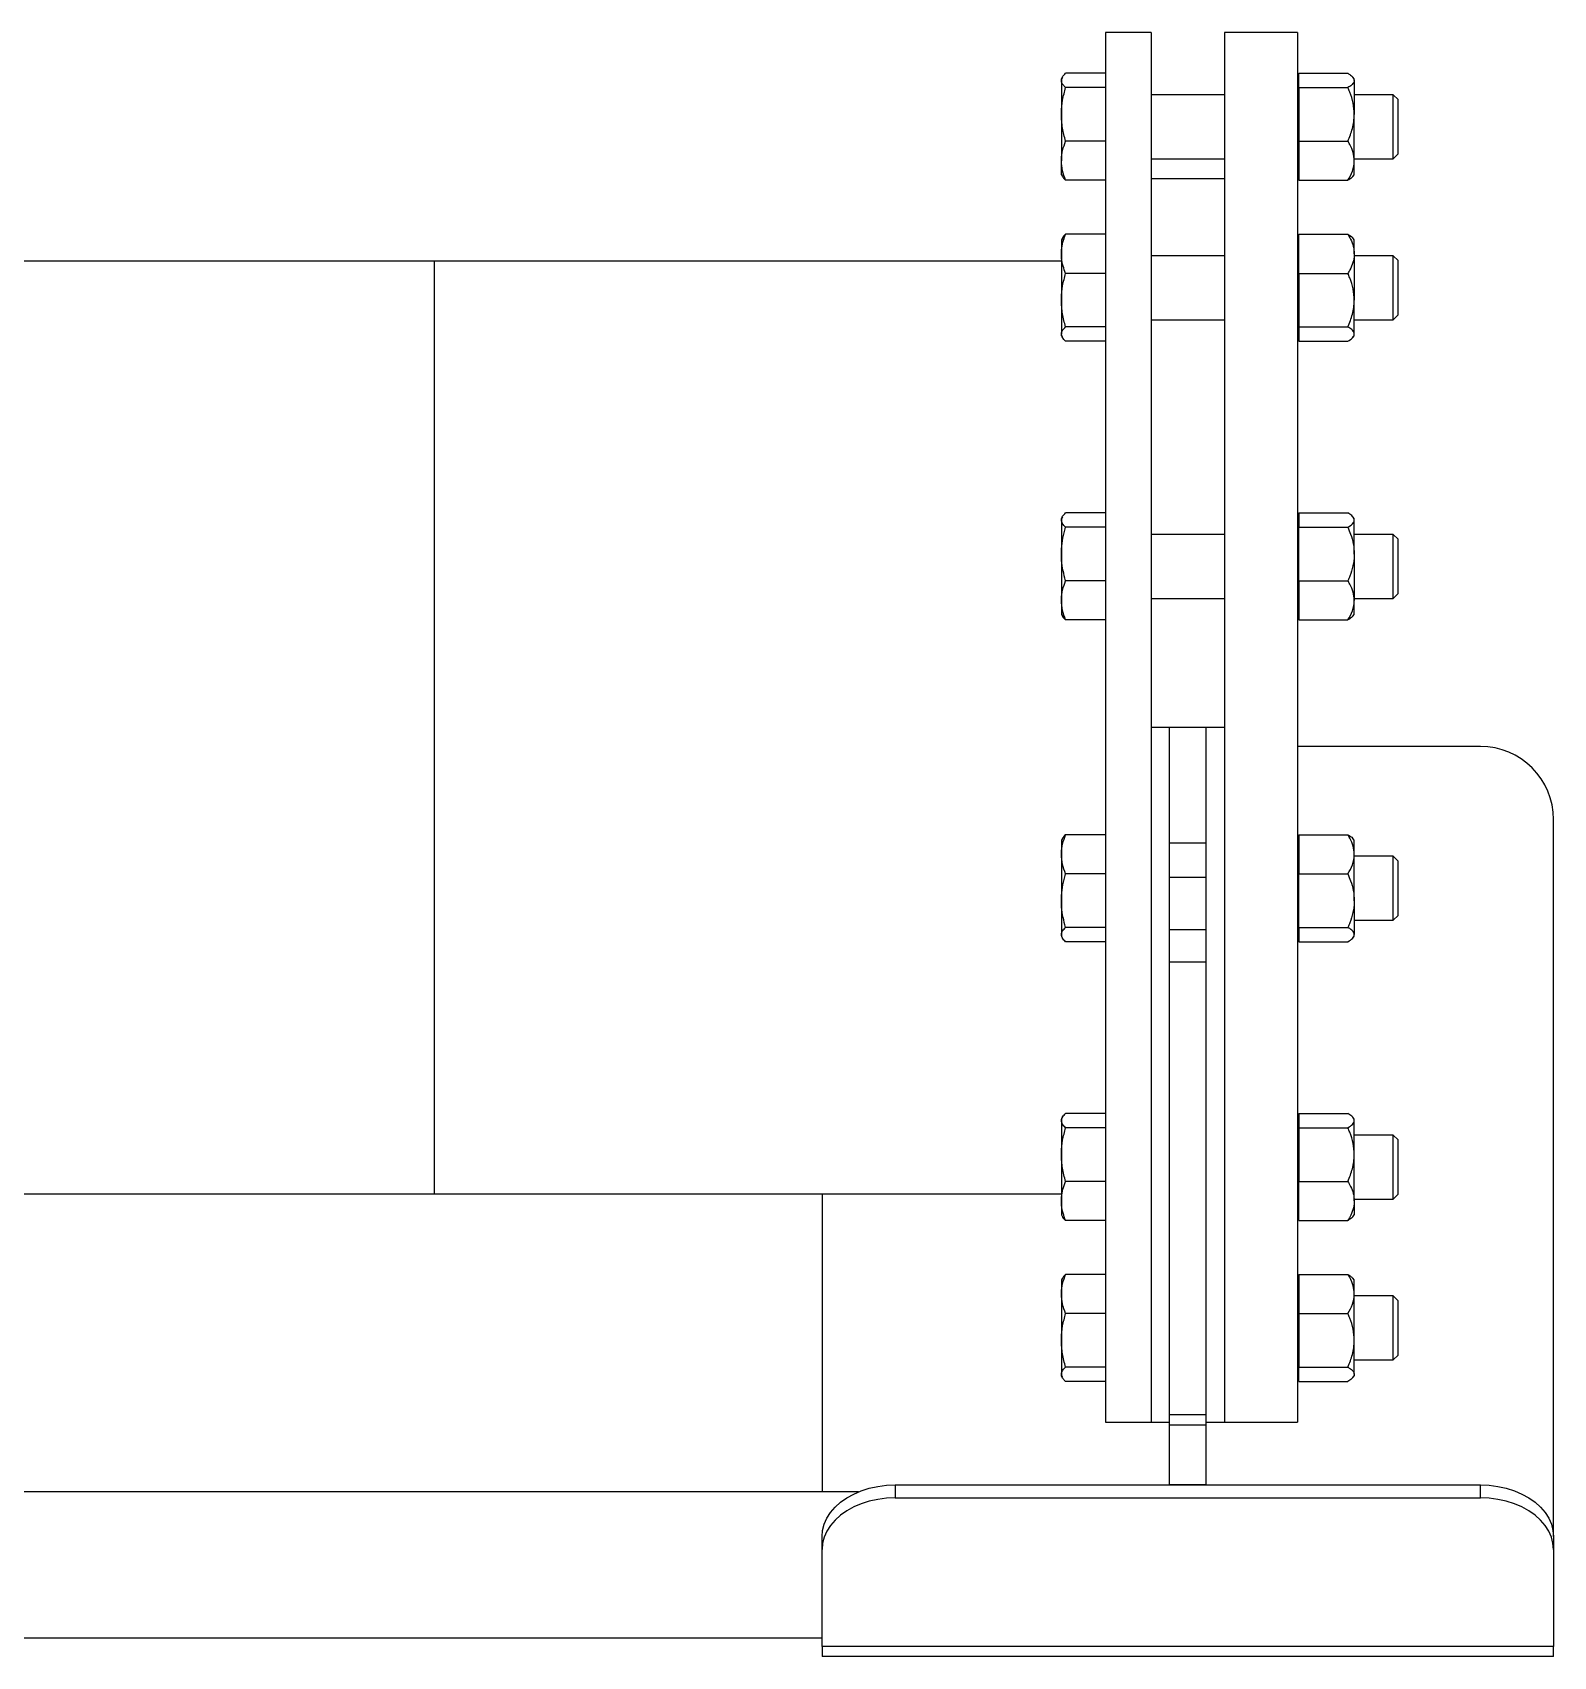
# Model space of a CAD drawing. Header units: inches. Extents: x 0.9 to 37.1, y -8.4 to 11.7.
# Drawn here: x 12.4383 to 12.655, y 7.2933 to 7.5246 of the extents above; entities that cross this region are included whole.
import ezdxf

# ---------------------------------------------------------------- set-up
doc = ezdxf.new("R2010")
doc.units = ezdxf.units.IN
doc.header["$MEASUREMENT"] = 0

msp = doc.modelspace()

# ---------------------------------------------------------------- linework, layer by layer
at = {"color": 7, "linetype": 'Continuous', "lineweight": 25}
for p, q in [((12.59767885648687, 7.524617104737765), (12.59116843982021, 7.524617104737765)), ((12.59116843982021, 7.524617104737765), (12.59116843982021, 7.326700438071098)), ((12.59767885648687, 7.524617104737765), (12.59767885648687, 7.326700438071098)), ((12.61851218982021, 7.524617104737765), (12.60809552315354, 7.524617104737765)), ((12.60809552315354, 7.524617104737765), (12.60809552315354, 7.326700438071098)), ((12.61851218982021, 7.524617104737765), (12.61851218982021, 7.326700438071098)), ((12.58501594568729, 7.518257841173245), (12.58487677315354, 7.518016787273776)), ((12.58487677315354, 7.518016787273776), (12.58487677315354, 7.517783947086751)), ((12.58487677315354, 7.517783947086751), (12.58487677315354, 7.512952050748644)), ((12.59116843982021, 7.518805046930054), (12.58548710186963, 7.518805046930054)), ((12.59116843982021, 7.516762847243449), (12.58548710186963, 7.516762847243449)), ((12.61867885648687, 7.518016787273776), (12.61851218982021, 7.518016787273776)), ((12.61867885648687, 7.517783947086751), (12.61867885648687, 7.518805046930054)), ((12.61867885648687, 7.518805046930054), (12.62568406482021, 7.518805046930054)), ((12.61867885648687, 7.516762847243449), (12.61867885648687, 7.517783947086751)), ((12.61867885648687, 7.516762847243449), (12.61867885648687, 7.512952050748644)), ((12.61867885648687, 7.516762847243449), (12.62568406482021, 7.516762847243449)), ((12.62659552315354, 7.518016787273776), (12.62638768439009, 7.518257841173245)), ((12.62659552315354, 7.517783947086751), (12.62659552315354, 7.518016787273776)), ((12.62659552315354, 7.517783947086751), (12.62659552315354, 7.512952050748644)), ((12.60809552315354, 7.515740745607109), (12.59767885648687, 7.515740745607109)), ((12.63214604398688, 7.515740745607109), (12.62659552315354, 7.515740745607109)), ((12.63283510648687, 7.515051683107109), (12.63214604398688, 7.515740745607109)), ((12.63214604398688, 7.506626162273776), (12.63214604398688, 7.515740745607109)), ((12.63283510648687, 7.507315224773776), (12.63283510648687, 7.515051683107109)), ((12.58487677315354, 7.512952050748644), (12.58487677315354, 7.506351557602335)), ((12.61867885648687, 7.512952050748644), (12.61867885648687, 7.509141254253838)), ((12.62659552315354, 7.506351557602335), (12.62659552315354, 7.512952050748644)), ((12.59116843982021, 7.509141254253838), (12.58548710186963, 7.509141254253838)), ((12.61867885648687, 7.509141254253838), (12.62568406482021, 7.509141254253838)), ((12.61867885648687, 7.509141254253838), (12.61867885648687, 7.506351557602335)), ((12.63214604398688, 7.506626162273776), (12.63283510648687, 7.507315224773776)), ((12.58487677315354, 7.50435012060711), (12.58487677315354, 7.506351557602335)), ((12.59767885648687, 7.506626162273776), (12.60809552315354, 7.506626162273776)), ((12.61867885648687, 7.506351557602335), (12.61867885648687, 7.503561860950832)), ((12.62659552315354, 7.506626162273776), (12.63214604398688, 7.506626162273776)), ((12.62659552315354, 7.50435012060711), (12.62659552315354, 7.506351557602335)), ((12.58487677315354, 7.50435012060711), (12.58501594568729, 7.50410906670764)), ((12.59116843982021, 7.503561860950832), (12.58548710186963, 7.503561860950832)), ((12.60809552315354, 7.503783771404431), (12.59767885648687, 7.503783771404431)), ((12.61851218982021, 7.50435012060711), (12.61867885648687, 7.50435012060711)), ((12.61867885648687, 7.503561860950832), (12.62568406482021, 7.503561860950832)), ((12.62638768439009, 7.50410906670764), (12.62659552315354, 7.50435012060711)), ((12.59116843982021, 7.495888777311602), (12.58548710186963, 7.495888777311602)), ((12.61867885648687, 7.493099080660099), (12.61867885648687, 7.495888777311602)), ((12.61867885648687, 7.495888777311602), (12.62568406482021, 7.495888777311602)), ((12.58501935082586, 7.495347469427809), (12.58487677315354, 7.495100517655324)), ((12.58487677315354, 7.495100517655324), (12.58487677315354, 7.493099080660099)), ((12.58502040584936, 7.49534929678211), (12.58501935082586, 7.495347469427809)), ((12.61867885648687, 7.495100517655324), (12.61851218982021, 7.495100517655324)), ((12.62659552315354, 7.495100517655324), (12.62637612449437, 7.495354978860979)), ((12.62659552315354, 7.493099080660099), (12.62659552315354, 7.495100517655324)), ((12.49559552315355, 7.492065021404431), (12.25601218982021, 7.492065021404431)), ((12.58487677315354, 7.492065021404431), (12.49559552315354, 7.492065021404431)), ((12.49559552315355, 7.359252521404431), (12.49559552315355, 7.492065021404431)), ((12.58487677315354, 7.493099080660099), (12.58487677315354, 7.486498587513791)), ((12.60809552315354, 7.492824475988658), (12.59767885648687, 7.492824475988658)), ((12.61867885648687, 7.490309384008596), (12.61867885648687, 7.493099080660099)), ((12.62659552315354, 7.493099080660099), (12.62659552315354, 7.486498587513791)), ((12.63214604398688, 7.492824475988658), (12.62659552315354, 7.492824475988658)), ((12.63283510648687, 7.492135413488658), (12.63214604398688, 7.492824475988658)), ((12.63214604398688, 7.483709892655325), (12.63214604398688, 7.492824475988658)), ((12.63283510648687, 7.484398955155324), (12.63283510648687, 7.492135413488658)), ((12.59116843982021, 7.490309384008596), (12.58548710186963, 7.490309384008596)), ((12.61867885648687, 7.490309384008596), (12.61867885648687, 7.486498587513791)), ((12.61867885648687, 7.490309384008596), (12.62568406482021, 7.490309384008596)), ((12.58487677315354, 7.486498587513791), (12.58487677315354, 7.481666691175683)), ((12.61867885648687, 7.486498587513791), (12.61867885648687, 7.482687791018985)), ((12.62659552315354, 7.481666691175683), (12.62659552315354, 7.486498587513791)), ((12.63214604398688, 7.483709892655325), (12.63283510648687, 7.484398955155324)), ((12.59116843982021, 7.482687791018985), (12.58548710186963, 7.482687791018985)), ((12.59767885648687, 7.483709892655325), (12.60809552315354, 7.483709892655325)), ((12.61867885648687, 7.482687791018985), (12.62568406482021, 7.482687791018985)), ((12.61867885648687, 7.482687791018985), (12.61867885648687, 7.481666691175683)), ((12.62659552315354, 7.483709892655325), (12.63214604398688, 7.483709892655325)), ((12.58487677315354, 7.481433850988658), (12.58487677315354, 7.481666691175683)), ((12.58487677315354, 7.481433850988658), (12.58501935082586, 7.481186899216172)), ((12.59116843982021, 7.480645591332379), (12.58548710186963, 7.480645591332379)), ((12.61851218982021, 7.481433850988658), (12.61867885648687, 7.481433850988658)), ((12.61867885648687, 7.481666691175683), (12.61867885648687, 7.480645591332379)), ((12.61867885648687, 7.480645591332379), (12.62568406482021, 7.480645591332379)), ((12.62637612449437, 7.481179389783003), (12.62659552315354, 7.481433850988658)), ((12.62659552315354, 7.481433850988658), (12.62659552315354, 7.481666691175683)), ((12.58502040584936, 7.455657153483005), (12.58487677315354, 7.455408374356217)), ((12.58487677315354, 7.455408374356217), (12.58487677315354, 7.455175534169193)), ((12.58487677315354, 7.455175534169193), (12.58487677315354, 7.450343637831085)), ((12.59116843982021, 7.456196634012496), (12.58548710186963, 7.456196634012496)), ((12.59116843982021, 7.45415443432589), (12.58548710186963, 7.45415443432589)), ((12.61867885648687, 7.455408374356217), (12.61851218982021, 7.455408374356217)), ((12.61867885648687, 7.456196634012496), (12.61867885648687, 7.455175534169193)), ((12.61867885648687, 7.456196634012496), (12.62568406482021, 7.456196634012496)), ((12.61867885648687, 7.455175534169193), (12.61867885648687, 7.45415443432589)), ((12.61867885648687, 7.450343637831085), (12.61867885648687, 7.45415443432589)), ((12.61867885648687, 7.45415443432589), (12.62568406482021, 7.45415443432589)), ((12.62659552315354, 7.455408374356217), (12.62638160846245, 7.45565647518969)), ((12.62659552315354, 7.455175534169193), (12.62659552315354, 7.455408374356217)), ((12.62659552315354, 7.450343637831085), (12.62659552315354, 7.455175534169193)), ((12.60809552315354, 7.453132332689551), (12.59767885648687, 7.453132332689551)), ((12.63214604398688, 7.453132332689551), (12.62659552315354, 7.453132332689551)), ((12.63283510648687, 7.452443270189551), (12.63214604398688, 7.453132332689551)), ((12.63214604398688, 7.444017749356218), (12.63214604398688, 7.453132332689551)), ((12.63283510648687, 7.444706811856218), (12.63283510648687, 7.452443270189551)), ((12.58487677315354, 7.450343637831085), (12.58487677315354, 7.443743144684776)), ((12.61867885648687, 7.446532841336279), (12.61867885648687, 7.450343637831085)), ((12.62659552315354, 7.450343637831085), (12.62659552315354, 7.443743144684776)), ((12.59116843982021, 7.446532841336279), (12.58548710186963, 7.446532841336279)), ((12.61867885648687, 7.446532841336279), (12.61867885648687, 7.443743144684776)), ((12.61867885648687, 7.446532841336279), (12.62568406482021, 7.446532841336279)), ((12.58487677315354, 7.443743144684776), (12.58487677315354, 7.441741707689551)), ((12.59767885648687, 7.444017749356218), (12.60809552315354, 7.444017749356218)), ((12.61867885648687, 7.443743144684776), (12.61867885648687, 7.440953448033273)), ((12.62659552315354, 7.444017749356218), (12.63214604398688, 7.444017749356218)), ((12.62659552315354, 7.441741707689551), (12.62659552315354, 7.443743144684776)), ((12.63214604398688, 7.444017749356218), (12.63283510648687, 7.444706811856218)), ((12.58487677315354, 7.441741707689551), (12.58502040584936, 7.441492928562763)), ((12.59116843982021, 7.440953448033273), (12.58548710186963, 7.440953448033273)), ((12.61851218982021, 7.441741707689551), (12.61867885648687, 7.441741707689551)), ((12.61867885648687, 7.440953448033273), (12.62568406482021, 7.440953448033273)), ((12.62637612449437, 7.441487246483895), (12.62638160846245, 7.441493606856078)), ((12.62638160846245, 7.441493606856079), (12.62659552315354, 7.441741707689551)), ((12.59767885648687, 7.425658771404431), (12.59767885648687, 7.326700438071098)), ((12.60809552315354, 7.425658771404431), (12.59767885648687, 7.425658771404431)), ((12.60549135648687, 7.425658771404431), (12.60028302315354, 7.425658771404431)), ((12.60028302315354, 7.409145052064494), (12.60028302315354, 7.425658771404431)), ((12.60549135648687, 7.409145052064494), (12.60549135648687, 7.425658771404431)), ((12.60809552315354, 7.425658771404431), (12.60809552315354, 7.326700438071098)), ((12.64455385648687, 7.422937532883197), (12.61851218982021, 7.422937532883197)), ((12.65497052315354, 7.31041287364801), (12.65497052315354, 7.412520866216531)), ((12.59116843982021, 7.410364094775591), (12.58548710186963, 7.410364094775591)), ((12.61867885648687, 7.410364094775591), (12.61867885648687, 7.407574398124087)), ((12.61867885648687, 7.410364094775591), (12.62568406482021, 7.410364094775591)), ((12.58501935082586, 7.409822786891798), (12.58487677315354, 7.409575835119313)), ((12.58487677315354, 7.409575835119313), (12.58487677315354, 7.407574398124087)), ((12.60549135648687, 7.409145052064494), (12.60028302315354, 7.409145052064494)), ((12.60028302315354, 7.404290284655973), (12.60028302315354, 7.409145052064494)), ((12.60549135648687, 7.404290284655973), (12.60549135648687, 7.409145052064494)), ((12.61867885648687, 7.409575835119313), (12.61851218982021, 7.409575835119313)), ((12.62659552315354, 7.409575835119313), (12.62637612449437, 7.409830296324968)), ((12.62659552315354, 7.407574398124087), (12.62659552315354, 7.409575835119313)), ((12.58487677315354, 7.407574398124087), (12.58487677315354, 7.400973904977779)), ((12.61867885648687, 7.407574398124087), (12.61867885648687, 7.404784701472584)), ((12.62659552315354, 7.400973904977779), (12.62659552315354, 7.407574398124087)), ((12.63214604398688, 7.407299793452646), (12.62659552315354, 7.407299793452646)), ((12.63283510648687, 7.406610730952647), (12.63214604398688, 7.407299793452646)), ((12.63214604398688, 7.398185210119312), (12.63214604398688, 7.407299793452646)), ((12.63283510648687, 7.398874272619313), (12.63283510648687, 7.406610730952647)), ((12.59116843982021, 7.404784701472584), (12.58548710186963, 7.404784701472584)), ((12.60549135648687, 7.404290284655973), (12.60028302315354, 7.404290284655973)), ((12.60028302315354, 7.396809112754942), (12.60028302315354, 7.404290284655973)), ((12.60549135648687, 7.396809112754942), (12.60549135648687, 7.404290284655973)), ((12.61867885648687, 7.404784701472584), (12.62568406482021, 7.404784701472584)), ((12.61867885648687, 7.400973904977779), (12.61867885648687, 7.404784701472584)), ((12.58487677315354, 7.400973904977779), (12.58487677315354, 7.396142008639671)), ((12.61867885648687, 7.397163108482973), (12.61867885648687, 7.400973904977779)), ((12.62659552315354, 7.400973904977779), (12.62659552315354, 7.396142008639671)), ((12.63214604398688, 7.398185210119312), (12.63283510648687, 7.398874272619313)), ((12.59116843982021, 7.397163108482973), (12.58548710186963, 7.397163108482973)), ((12.60549135648687, 7.396809112754942), (12.60028302315354, 7.396809112754942)), ((12.60028302315354, 7.392209411314564), (12.60028302315354, 7.396809112754942)), ((12.60549135648687, 7.392209411314564), (12.60549135648687, 7.396809112754942)), ((12.61867885648687, 7.397163108482973), (12.62568406482021, 7.397163108482973)), ((12.61867885648687, 7.397163108482973), (12.61867885648687, 7.396142008639671)), ((12.62659552315354, 7.398185210119312), (12.63214604398688, 7.398185210119312)), ((12.58487677315354, 7.396142008639671), (12.58487677315354, 7.395909168452645)), ((12.58487677315354, 7.395909168452645), (12.58501935082586, 7.395662216680161)), ((12.59116843982021, 7.395120908796368), (12.58548710186963, 7.395120908796368)), ((12.61851218982021, 7.395909168452645), (12.61867885648687, 7.395909168452645)), ((12.61867885648687, 7.396142008639671), (12.61867885648687, 7.395120908796368)), ((12.61867885648687, 7.395120908796368), (12.62568406482021, 7.395120908796368)), ((12.62637612449437, 7.395654707246992), (12.62659552315354, 7.395909168452645)), ((12.62659552315354, 7.395909168452645), (12.62659552315354, 7.396142008639671)), ((12.60549135648687, 7.392209411314564), (12.60028302315354, 7.392209411314564)), ((12.60028302315354, 7.327749621752135), (12.60028302315354, 7.392209411314564)), ((12.60549135648687, 7.327749621752135), (12.60549135648687, 7.392209411314564)), ((12.58502040584936, 7.370132470946994), (12.58487677315354, 7.369883691820206)), ((12.58487677315354, 7.369883691820206), (12.58487677315354, 7.369650851633182)), ((12.58487677315354, 7.369650851633182), (12.58487677315354, 7.364818955295073)), ((12.59116843982021, 7.370671951476483), (12.58548710186963, 7.370671951476483)), ((12.59116843982021, 7.368629751789879), (12.58548710186963, 7.368629751789879)), ((12.61867885648687, 7.369883691820206), (12.61851218982021, 7.369883691820206)), ((12.61867885648687, 7.370671951476483), (12.61867885648687, 7.369650851633182)), ((12.61867885648687, 7.370671951476483), (12.62568406482021, 7.370671951476483)), ((12.61867885648687, 7.369650851633182), (12.61867885648687, 7.368629751789879)), ((12.61867885648687, 7.368629751789879), (12.61867885648687, 7.364818955295073)), ((12.61867885648687, 7.368629751789879), (12.62568406482021, 7.368629751789879)), ((12.62659552315354, 7.369883691820206), (12.62638160846245, 7.370131792653678)), ((12.62659552315354, 7.369650851633182), (12.62659552315354, 7.369883691820206)), ((12.62659552315354, 7.364818955295073), (12.62659552315354, 7.369650851633182)), ((12.63214604398688, 7.367607650153539), (12.62659552315354, 7.367607650153539)), ((12.63283510648687, 7.36691858765354), (12.63214604398688, 7.367607650153539)), ((12.63214604398688, 7.358493066820206), (12.63214604398688, 7.367607650153539)), ((12.63283510648687, 7.359182129320207), (12.63283510648687, 7.36691858765354)), ((12.58487677315354, 7.364818955295073), (12.58487677315354, 7.358218462148765)), ((12.61867885648687, 7.364818955295073), (12.61867885648687, 7.361008158800267)), ((12.62659552315354, 7.358218462148765), (12.62659552315354, 7.364818955295073)), ((12.59116843982021, 7.361008158800267), (12.58548710186963, 7.361008158800267)), ((12.61867885648687, 7.361008158800267), (12.62568406482021, 7.361008158800267)), ((12.61867885648687, 7.358218462148765), (12.61867885648687, 7.361008158800267)), ((12.25601218982021, 7.359252521404431), (12.49559552315355, 7.359252521404431)), ((12.49559552315354, 7.359252521404431), (12.58487677315354, 7.359252521404431)), ((12.55080385648687, 7.359252521404431), (12.55080385648687, 7.316775897388684)), ((12.58487677315354, 7.358218462148765), (12.58487677315354, 7.356217025153539)), ((12.61867885648687, 7.355428765497262), (12.61867885648687, 7.358218462148765)), ((12.62659552315354, 7.358493066820206), (12.63214604398688, 7.358493066820206)), ((12.62659552315354, 7.358218462148765), (12.62659552315354, 7.356217025153539)), ((12.63214604398688, 7.358493066820206), (12.63283510648687, 7.359182129320207)), ((12.58487677315354, 7.356217025153539), (12.58502040584936, 7.355968246026752)), ((12.59116843982021, 7.355428765497262), (12.58548710186963, 7.355428765497262)), ((12.61851218982021, 7.356217025153539), (12.61867885648687, 7.356217025153539)), ((12.61867885648687, 7.355428765497262), (12.62568406482021, 7.355428765497262)), ((12.62637612449437, 7.355962563947884), (12.62638160846245, 7.355968924320067)), ((12.62638160846245, 7.355968924320067), (12.62659552315354, 7.356217025153539)), ((12.59116843982021, 7.347755681858031), (12.58548710186963, 7.347755681858031)), ((12.61867885648687, 7.347755681858031), (12.61867885648687, 7.344965985206528)), ((12.61867885648687, 7.347755681858031), (12.62568406482021, 7.347755681858031)), ((12.58501594568729, 7.347208476101223), (12.58487677315354, 7.346967422201754)), ((12.58487677315354, 7.346967422201754), (12.58487677315354, 7.344965985206528)), ((12.61867885648687, 7.346967422201754), (12.61851218982021, 7.346967422201754)), ((12.62659552315354, 7.346967422201754), (12.62638768439008, 7.347208476101223)), ((12.62659552315354, 7.344965985206528), (12.62659552315354, 7.346967422201754)), ((12.58487677315354, 7.344965985206528), (12.58487677315354, 7.33836549206022)), ((12.61867885648687, 7.344965985206528), (12.61867885648687, 7.342176288555025)), ((12.62659552315354, 7.33836549206022), (12.62659552315354, 7.344965985206528)), ((12.63214604398688, 7.344691380535087), (12.62659552315354, 7.344691380535087)), ((12.63283510648687, 7.344002318035087), (12.63214604398688, 7.344691380535087)), ((12.63214604398688, 7.335576797201753), (12.63214604398688, 7.344691380535087)), ((12.63283510648687, 7.336265859701753), (12.63283510648687, 7.344002318035087)), ((12.59116843982021, 7.342176288555025), (12.58548710186963, 7.342176288555025)), ((12.61867885648687, 7.342176288555025), (12.61867885648687, 7.33836549206022)), ((12.61867885648687, 7.342176288555025), (12.62568406482021, 7.342176288555025)), ((12.58487677315354, 7.33836549206022), (12.58487677315354, 7.333533595722112)), ((12.61867885648687, 7.33836549206022), (12.61867885648687, 7.334554695565414)), ((12.62659552315354, 7.333533595722112), (12.62659552315354, 7.33836549206022)), ((12.63214604398688, 7.335576797201753), (12.63283510648687, 7.336265859701753)), ((12.59116843982021, 7.334554695565414), (12.58548710186963, 7.334554695565414)), ((12.61867885648687, 7.334554695565414), (12.62568406482021, 7.334554695565414)), ((12.61867885648687, 7.333533595722112), (12.61867885648687, 7.334554695565414)), ((12.62659552315354, 7.335576797201753), (12.63214604398688, 7.335576797201753)), ((12.58487677315354, 7.333533595722112), (12.58487677315354, 7.333300755535086)), ((12.58487677315354, 7.333300755535086), (12.58501594568729, 7.333059701635618)), ((12.59116843982021, 7.332512495878809), (12.58548710186963, 7.332512495878809)), ((12.61851218982021, 7.333300755535086), (12.61867885648687, 7.333300755535086)), ((12.61867885648687, 7.332512495878809), (12.61867885648687, 7.333533595722112)), ((12.61867885648687, 7.332512495878809), (12.62568406482021, 7.332512495878809)), ((12.62638768439008, 7.333059701635618), (12.62659552315354, 7.333300755535086)), ((12.62659552315354, 7.333533595722112), (12.62659552315354, 7.333300755535086)), ((12.60549135648687, 7.327749621752135), (12.60028302315354, 7.327749621752135)), ((12.60028302315354, 7.326307577993957), (12.60028302315354, 7.327749621752135)), ((12.60549135648687, 7.326307577993957), (12.60549135648687, 7.327749621752135)), ((12.59116843982021, 7.326700438071098), (12.59767885648687, 7.326700438071098)), ((12.59767885648687, 7.326700438071098), (12.60028302315354, 7.326700438071098)), ((12.60549135648687, 7.326307577993957), (12.60028302315354, 7.326307577993957)), ((12.60028302315354, 7.31777856928537), (12.60028302315354, 7.326307577993957)), ((12.60549135648687, 7.326700438071098), (12.60809552315354, 7.326700438071098)), ((12.60549135648687, 7.31777856928537), (12.60549135648687, 7.326307577993957)), ((12.60809552315354, 7.326700438071098), (12.61851218982021, 7.326700438071098)), ((12.56122052315354, 7.31777856928537), (12.56122052315354, 7.31593714537603)), ((12.56122052315354, 7.31777856928537), (12.64455385648687, 7.31777856928537)), ((12.60549135648687, 7.31777856928537), (12.60028302315354, 7.31777856928537)), ((12.64455385648687, 7.31593714537603), (12.64455385648687, 7.31777856928537)), ((12.55597354286048, 7.316775897388684), (11.26125917011327, 7.316775897388684)), ((12.56122052315354, 7.31593714537603), (12.64455385648687, 7.31593714537603)), ((12.55080385648687, 7.30857144973867), (12.55080385648687, 7.31041287364801)), ((12.55080385648687, 7.294741844062164), (12.55080385648687, 7.30857144973867)), ((12.65497052315354, 7.31041287364801), (12.65497052315354, 7.30857144973867)), ((12.65497052315354, 7.30857144973867), (12.65497052315354, 7.294741844062164)), ((12.55080385648687, 7.29594256405535), (11.26642885648688, 7.29594256405535)), ((12.65497052315354, 7.294741844062164), (12.55080385648687, 7.294741844062164)), ((12.55080385648687, 7.294741844062164), (12.55080385648687, 7.293338397388684)), ((12.65497052315354, 7.293338397388684), (12.65497052315354, 7.294741844062164)), ((12.65497052315354, 7.293338397388684), (12.55080385648687, 7.293338397388684))]:
    msp.add_line(p, q, dxfattribs=at)
at = {"color": 7, "linetype": 'Continuous', "lineweight": 25, "flags": 128}
for points in [[(12.55080385648687, 7.31041287364801), (12.55087980571502, 7.311300710147909), (12.55110654588869, 7.312175599992405), (12.55148077062557, 7.313024785317486), (12.55199702288632, 7.313835883088913), (12.55264777455048, 7.314597065674746), (12.55342353619342, 7.315297233318849), (12.55431299546353, 7.315926176000331), (12.55530318204176, 7.31647472231864), (12.55637965677808, 7.316934873233238), (12.55752672224685, 7.317299918707619), (12.55872765165055, 7.317564535556755), (12.55996493273421, 7.317724865071122), (12.56122052315354, 7.31777856928537)], [(12.64455385648687, 7.31777856928537), (12.6458094469062, 7.317724865071122), (12.64704672798987, 7.317564535556755), (12.64824765739357, 7.317299918707619), (12.64939472286233, 7.316934873233238), (12.65047119759866, 7.31647472231864), (12.65146138417688, 7.315926176000331), (12.65235084344699, 7.315297233318849), (12.65312660508993, 7.314597065674746), (12.6537773567541, 7.313835883088913), (12.65429360901485, 7.313024785317486), (12.65466783375173, 7.312175599992405), (12.6548945739254, 7.311300710147909), (12.65497052315354, 7.31041287364801)], [(12.56122052315354, 7.31593714537603), (12.55996493273421, 7.315883441161782), (12.55872765165055, 7.315723111647415), (12.55752672224685, 7.315458494798279), (12.55637965677808, 7.315093449323898), (12.55530318204176, 7.314633298409301), (12.55431299546353, 7.314084752090992), (12.55342353619342, 7.313455809409509), (12.55264777455048, 7.312755641765406), (12.55199702288632, 7.311994459179573), (12.55148077062557, 7.311183361408146), (12.55110654588869, 7.310334176083066), (12.55087980571502, 7.309459286238569), (12.55080385648687, 7.30857144973867)], [(12.65497052315354, 7.30857144973867), (12.6548945739254, 7.309459286238569), (12.65466783375173, 7.310334176083066), (12.65429360901485, 7.311183361408146), (12.6537773567541, 7.311994459179573), (12.65312660508993, 7.312755641765406), (12.65235084344699, 7.313455809409509), (12.65146138417688, 7.314084752090992), (12.65047119759866, 7.314633298409301), (12.64939472286233, 7.315093449323898), (12.64824765739357, 7.315458494798279), (12.64704672798987, 7.315723111647415), (12.6458094469062, 7.315883441161783), (12.64455385648687, 7.31593714537603)]]:
    msp.add_lwpolyline(points, dxfattribs=at)
at = {"color": 7, "linetype": 'Continuous', "lineweight": 25}
msp.add_arc((12.64455385648687, 7.412520866216531), 0.01041666666666785, 0, 90, dxfattribs=at)
for points, knots in [([(12.58487677315354, 7.517783947086751), (12.58489722857104, 7.51791852700499), (12.58493844524543, 7.518189699014656), (12.5851959596035, 7.518529979249663), (12.5854112058613, 7.518733341302284), (12.58548710186963, 7.518805046930054)], [0, 0, 0, 0, 0.3894480145147161, 0.7847188654868376, 1, 1, 1, 1]), ([(12.58548710186963, 7.516762847243449), (12.58535709273593, 7.516889988262736), (12.58509584567829, 7.517145471983366), (12.58490473970704, 7.517488714086043), (12.58488447032636, 7.517702690759303), (12.58487677315354, 7.517783947086751)], [0, 0, 0, 0, 0.3805934879738635, 0.7647841813874892, 1, 1, 1, 1]), ([(12.58487677315354, 7.512952050748644), (12.58487750221616, 7.513042399130389), (12.58488302217947, 7.513726455257252), (12.5850163261767, 7.515016188199932), (12.58532922094943, 7.516177081790354), (12.58548710186963, 7.516762847243449)], [0, 0, 0, 0, 0.07010571820324327, 0.530792529304909, 1, 1, 1, 1]), ([(12.62568406482021, 7.518805046930054), (12.62581948102704, 7.518718594372348), (12.62613986297704, 7.518514055789652), (12.62650924062141, 7.518173202863768), (12.62656652022563, 7.517914791151699), (12.62659552315354, 7.517783947086751)], [0, 0, 0, 0, 0.2654708005955063, 0.6280788300799386, 1, 1, 1, 1]), ([(12.62659552315354, 7.517783947086751), (12.62659456013834, 7.517760656924135), (12.62658823900965, 7.517607782789605), (12.62643885053892, 7.517322401418253), (12.62607439125952, 7.517006821272268), (12.62578070684527, 7.516823253462022), (12.62568406482021, 7.516762847243449)], [0, 0, 0, 0, 0.06625438873007866, 0.4348867160202242, 0.8140395284738081, 1, 1, 1, 1]), ([(12.62659552315354, 7.512952050748644), (12.62656088174329, 7.513485146020075), (12.6264903471024, 7.514570600776687), (12.62608176146733, 7.5158334840199), (12.62577386754378, 7.516552990436092), (12.62568406482021, 7.516762847243449)], [0, 0, 0, 0, 0.4060446745436623, 0.8267623950146791, 1, 1, 1, 1]), ([(12.58548710186963, 7.509141254253838), (12.58531651620493, 7.509760144357779), (12.58497221723856, 7.511009271729954), (12.58490877993824, 7.512300547727253), (12.58487677315354, 7.512952050748644)], [0, 0, 0, 0, 0.4954579634770084, 1, 1, 1, 1]), ([(12.62568406482021, 7.509141254253838), (12.62592339838819, 7.50973359626009), (12.62641078331323, 7.510939856488222), (12.62659380338267, 7.512257685912339), (12.62659547779541, 7.512933737210846), (12.62659552315354, 7.512952050748644)], [0, 0, 0, 0, 0.4841952181635703, 0.9860273763411896, 1, 1, 1, 1]), ([(12.58487677315354, 7.506351557602335), (12.58487750221616, 7.506417697208153), (12.58488302217947, 7.506918461048247), (12.5850163261767, 7.507862611090484), (12.58532922094943, 7.508712444180853), (12.58548710186963, 7.509141254253838)], [0, 0, 0, 0, 0.07010571820324764, 0.5307925293049113, 1, 1, 1, 1]), ([(12.62659552315354, 7.506351557602335), (12.62656088174329, 7.506741810426298), (12.6264903471024, 7.507536418457454), (12.62608176146733, 7.508460913155514), (12.62577386754378, 7.508987628408539), (12.62568406482021, 7.509141254253838)], [0, 0, 0, 0, 0.4060446745436606, 0.8267623950146735, 1, 1, 1, 1]), ([(12.58548710186963, 7.503561860950832), (12.58531651620493, 7.504014919951218), (12.58497221723856, 7.504929344652775), (12.58490877993824, 7.505874624289392), (12.58487677315354, 7.506351557602335)], [0, 0, 0, 0, 0.4954579634770075, 1, 1, 1, 1]), ([(12.62568406482021, 7.503561860950832), (12.6259233983882, 7.503995485394866), (12.62641078331324, 7.504878529169008), (12.62659380338265, 7.50584324726317), (12.62659547779541, 7.5063381511622), (12.62659552315354, 7.506351557602335)], [0, 0, 0, 0, 0.484195218163572, 0.9860273763411915, 1, 1, 1, 1]), ([(12.58503542822632, 7.504112114067508), (12.58506137548868, 7.504057601842104), (12.5851501306566, 7.503871137403163), (12.58534746062565, 7.503690025455302), (12.58548710186963, 7.503561860950832)], [0, 0, 0, 0, 0.2923464962758942, 1, 1, 1, 1]), ([(12.62638663374961, 7.504112859088131), (12.62626108900119, 7.503988551799228), (12.62607154367699, 7.503800874770356), (12.62578187302747, 7.503622193309071), (12.62568406482021, 7.503561860950832)], [0, 0, 0, 0, 0.6623468500565934, 0.9999999999999999, 0.9999999999999999, 0.9999999999999999, 0.9999999999999999]), ([(12.58487677315354, 7.493099080660099), (12.58489722857104, 7.493466759834402), (12.58493844524543, 7.494207615542402), (12.5851959596035, 7.495137278433253), (12.5854112058613, 7.495692873893346), (12.58548710186963, 7.495888777311602)], [0, 0, 0, 0, 0.3894480145147158, 0.7847188654868376, 0.9999999999999999, 0.9999999999999999, 0.9999999999999999, 0.9999999999999999]), ([(12.58548710186963, 7.495888777311602), (12.58529699839373, 7.495723731036086), (12.58508951530954, 7.495543595927478), (12.58503390919326, 7.495357353714871), (12.58502925140382, 7.495341753326461)], [0, 0, 0, 0, 0.9162360230136868, 1, 1, 1, 1]), ([(12.62568406482021, 7.495888777311602), (12.62581948102704, 7.495652584531506), (12.62613986297704, 7.495093774731471), (12.62650924062141, 7.494162547220045), (12.62656652022563, 7.493456553293406), (12.62659552315354, 7.493099080660099)], [0, 0, 0, 0, 0.2654708005955047, 0.6280788300799381, 1, 1, 1, 1]), ([(12.62568406482021, 7.495888777311602), (12.62595578798841, 7.495731542601516), (12.62626224427396, 7.495554209304796), (12.62635096263957, 7.495363561372879), (12.62636101779442, 7.495341953733215)], [0, 0, 0, 0, 0.8866620820565545, 0.9999999999999999, 0.9999999999999999, 0.9999999999999999, 0.9999999999999999]), ([(12.58548710186963, 7.490309384008596), (12.58535709273593, 7.490656739733012), (12.58509584567829, 7.491354734238284), (12.58490473970704, 7.492292489102091), (12.58488447032636, 7.492877084245073), (12.58487677315354, 7.493099080660099)], [0, 0, 0, 0, 0.3805934879738633, 0.7647841813874879, 1, 1, 1, 1]), ([(12.62659552315354, 7.493099080660099), (12.62659456013834, 7.493035450752513), (12.62658823900965, 7.492617790849812), (12.62643885053892, 7.491838114443748), (12.62607439125952, 7.490975933451058), (12.62578070684527, 7.49047441686683), (12.62568406482021, 7.490309384008596)], [0, 0, 0, 0, 0.06625438873007868, 0.4348867160202224, 0.8140395284738069, 1, 1, 1, 1]), ([(12.58487677315354, 7.486498587513791), (12.58487750221616, 7.486588935895536), (12.58488302217947, 7.487272992022399), (12.5850163261767, 7.48856272496508), (12.58532922094943, 7.4897236185555), (12.58548710186963, 7.490309384008596)], [0, 0, 0, 0, 0.07010571820324545, 0.5307925293049098, 1, 1, 1, 1]), ([(12.62659552315354, 7.486498587513791), (12.62656088174329, 7.487031682785222), (12.6264903471024, 7.488117137541834), (12.62608176146733, 7.489380020785047), (12.62577386754378, 7.49009952720124), (12.62568406482021, 7.490309384008596)], [0, 0, 0, 0, 0.4060446745436621, 0.8267623950146786, 1, 1, 1, 1]), ([(12.58548710186963, 7.482687791018985), (12.58531651620493, 7.483306681122926), (12.58497221723856, 7.4845558084951), (12.58490877993824, 7.4858470844924), (12.58487677315354, 7.486498587513791)], [0, 0, 0, 0, 0.4954579634770095, 1, 1, 1, 1]), ([(12.62568406482021, 7.482687791018985), (12.62592339838819, 7.483280133025238), (12.62641078331324, 7.484486393253369), (12.62659380338266, 7.485804222677485), (12.62659547779541, 7.486480273975992), (12.62659552315354, 7.486498587513791)], [0, 0, 0, 0, 0.4841952181635734, 0.9860273763411919, 0.9999999999999999, 0.9999999999999999, 0.9999999999999999, 0.9999999999999999]), ([(12.58487677315354, 7.481666691175683), (12.58487750221616, 7.481690899951609), (12.58488302217947, 7.481874192238379), (12.5850163261767, 7.482219775138822), (12.58532922094943, 7.482530835638874), (12.58548710186963, 7.482687791018985)], [0, 0, 0, 0, 0.07010571820324606, 0.5307925293049119, 1, 1, 1, 1]), ([(12.62659552315354, 7.481666691175683), (12.62656088174329, 7.481809533623151), (12.6264903471024, 7.482100380348606), (12.62608176146734, 7.482438768893759), (12.62577386754378, 7.482631560056928), (12.62568406482021, 7.482687791018985)], [0, 0, 0, 0, 0.4060446745436602, 0.8267623950146742, 1, 1, 1, 1]), ([(12.58548710186963, 7.480645591332379), (12.58531651620493, 7.480811422435934), (12.58497221723856, 7.481146125106552), (12.58490877993824, 7.481492121467234), (12.58487677315354, 7.481666691175683)], [0, 0, 0, 0, 0.4954579634770084, 1, 1, 1, 1]), ([(12.62568406482021, 7.480645591332379), (12.62592339838819, 7.480804308894598), (12.62641078331323, 7.481127525348587), (12.62659380338267, 7.481480636678542), (12.62659547779541, 7.481661784078019), (12.62659552315354, 7.481666691175683)], [0, 0, 0, 0, 0.4841952181635718, 0.9860273763411899, 1, 1, 1, 1]), ([(12.58487677315354, 7.455175534169193), (12.58487750221616, 7.455199742945119), (12.58488302217947, 7.45538303523189), (12.5850163261767, 7.455728618132333), (12.58532922094943, 7.456039678632385), (12.58548710186963, 7.456196634012496)], [0, 0, 0, 0, 0.07010571820324887, 0.5307925293049103, 1, 1, 1, 1]), ([(12.58548710186963, 7.45415443432589), (12.58531651620493, 7.454320265429445), (12.58497221723856, 7.454654968100064), (12.58490877993824, 7.455000964460745), (12.58487677315354, 7.455175534169193)], [0, 0, 0, 0, 0.495457963477008, 1, 1, 1, 1]), ([(12.58487677315354, 7.450343637831085), (12.58489722857104, 7.450845896923626), (12.58493844524543, 7.451857924641292), (12.5851959596035, 7.453127867767151), (12.5854112058613, 7.453886825279865), (12.58548710186963, 7.45415443432589)], [0, 0, 0, 0, 0.3894480145147161, 0.7847188654868362, 1, 1, 1, 1]), ([(12.62659552315354, 7.455175534169193), (12.62656088174329, 7.455318376616662), (12.6264903471024, 7.455609223342116), (12.62608176146733, 7.45594761188727), (12.62577386754378, 7.456140403050438), (12.62568406482021, 7.456196634012496)], [0, 0, 0, 0, 0.4060446745436574, 0.8267623950146715, 1, 1, 1, 1]), ([(12.62568406482021, 7.45415443432589), (12.62592339838819, 7.454313151888109), (12.62641078331324, 7.454636368342099), (12.62659380338267, 7.454989479672053), (12.62659547779541, 7.45517062707153), (12.62659552315354, 7.455175534169193)], [0, 0, 0, 0, 0.4841952181635778, 0.9860273763411902, 1, 1, 1, 1]), ([(12.62568406482021, 7.45415443432589), (12.62581948102704, 7.453831788988088), (12.62613986297704, 7.453068440605357), (12.62650924062141, 7.451796360168046), (12.62656652022563, 7.45083195452934), (12.62659552315354, 7.450343637831085)], [0, 0, 0, 0, 0.2654708005955063, 0.6280788300799393, 1, 1, 1, 1]), ([(12.58548710186963, 7.446532841336279), (12.58535709273593, 7.447007338079982), (12.58509584567829, 7.447960816305885), (12.58490473970704, 7.449241813272369), (12.58488447032636, 7.450040385088611), (12.58487677315354, 7.450343637831085)], [0, 0, 0, 0, 0.3805934879738635, 0.764784181387489, 0.9999999999999999, 0.9999999999999999, 0.9999999999999999, 0.9999999999999999]), ([(12.62659552315354, 7.450343637831085), (12.62659456013834, 7.450256717760883), (12.62658823900965, 7.449686183723651), (12.62643885053892, 7.448621125946236), (12.62607439125952, 7.44744336480756), (12.62578070684527, 7.446758280413087), (12.62568406482021, 7.446532841336279)], [0, 0, 0, 0, 0.06625438873007862, 0.4348867160202246, 0.8140395284738082, 1, 1, 1, 1]), ([(12.58487677315354, 7.443743144684776), (12.58487750221616, 7.443809284290596), (12.58488302217947, 7.444310048130689), (12.5850163261767, 7.445254198172925), (12.58532922094943, 7.446104031263294), (12.58548710186963, 7.446532841336279)], [0, 0, 0, 0, 0.07010571820324626, 0.5307925293049093, 1, 1, 1, 1]), ([(12.62659552315354, 7.443743144684776), (12.62656088174329, 7.44413339750874), (12.6264903471024, 7.444928005539897), (12.62608176146733, 7.445852500237956), (12.62577386754378, 7.44637921549098), (12.62568406482021, 7.446532841336279)], [0, 0, 0, 0, 0.4060446745436639, 0.8267623950146799, 1, 1, 1, 1]), ([(12.58548710186963, 7.440953448033273), (12.58531651620493, 7.44140650703366), (12.58497221723856, 7.442320931735217), (12.58490877993824, 7.443266211371833), (12.58487677315354, 7.443743144684776)], [0, 0, 0, 0, 0.4954579634770085, 1, 1, 1, 1]), ([(12.62568406482021, 7.440953448033273), (12.62592339838819, 7.441387072477307), (12.62641078331323, 7.44227011625145), (12.62659380338267, 7.443234834345612), (12.62659547779541, 7.443729738244643), (12.62659552315354, 7.443743144684776)], [0, 0, 0, 0, 0.4841952181635714, 0.9860273763411904, 1, 1, 1, 1]), ([(12.58503346906244, 7.441500470612352), (12.58504202894382, 7.44147592447983), (12.58510690197912, 7.441289895953159), (12.58531042946915, 7.441109789639693), (12.58548710186963, 7.440953448033273)], [0, 0, 0, 0, 0.1319482176266459, 1, 1, 1, 1]), ([(12.62637325229021, 7.441500811620275), (12.62624780541107, 7.441373357215767), (12.62606416006409, 7.441186772993827), (12.62577553278205, 7.441009596482727), (12.62568406482021, 7.440953448033273)], [0, 0, 0, 0, 0.683093153231995, 0.9999999999999999, 0.9999999999999999, 0.9999999999999999, 0.9999999999999999]), ([(12.58487677315354, 7.407574398124087), (12.58487750221616, 7.407640537729907), (12.58488302217947, 7.408141301570001), (12.5850163261767, 7.409085451612237), (12.58532922094943, 7.409935284702606), (12.58548710186963, 7.410364094775591)], [0, 0, 0, 0, 0.07010571820324778, 0.5307925293049103, 1, 1, 1, 1]), ([(12.58548710186963, 7.410364094775591), (12.58529699839373, 7.410199048500074), (12.58508951530954, 7.410018913391466), (12.58503390919326, 7.40983267117886), (12.58502925140382, 7.409817070790449)], [0, 0, 0, 0, 0.9162360230136779, 1, 1, 1, 1]), ([(12.62659552315354, 7.407574398124087), (12.62656088174329, 7.407964650948051), (12.6264903471024, 7.408759258979208), (12.62608176146733, 7.409683753677268), (12.62577386754378, 7.410210468930291), (12.62568406482021, 7.410364094775591)], [0, 0, 0, 0, 0.4060446745436569, 0.8267623950146711, 1, 1, 1, 1]), ([(12.62568406482021, 7.410364094775591), (12.62595578798841, 7.410206860065504), (12.62626224427396, 7.410029526768786), (12.62635096263957, 7.409838878836868), (12.62636101779442, 7.409817271197204)], [0, 0, 0, 0, 0.8866620820565548, 1, 1, 1, 1]), ([(12.58548710186963, 7.404784701472584), (12.58531651620493, 7.405237760472971), (12.58497221723856, 7.406152185174529), (12.58490877993824, 7.407097464811145), (12.58487677315354, 7.407574398124087)], [0, 0, 0, 0, 0.4954579634770094, 0.9999999999999999, 0.9999999999999999, 0.9999999999999999, 0.9999999999999999]), ([(12.62568406482021, 7.404784701472584), (12.62592339838819, 7.405218325916619), (12.62641078331324, 7.406101369690761), (12.62659380338266, 7.407066087784923), (12.62659547779541, 7.407560991683955), (12.62659552315354, 7.407574398124087)], [0, 0, 0, 0, 0.4841952181635785, 0.9860273763411901, 1, 1, 1, 1]), ([(12.58487677315354, 7.400973904977779), (12.58489722857104, 7.401476164070321), (12.58493844524543, 7.402488191787986), (12.5851959596035, 7.403758134913844), (12.5854112058613, 7.404517092426559), (12.58548710186963, 7.404784701472584)], [0, 0, 0, 0, 0.3894480145147165, 0.784718865486837, 0.9999999999999999, 0.9999999999999999, 0.9999999999999999, 0.9999999999999999]), ([(12.62568406482021, 7.404784701472584), (12.62581948102704, 7.404462056134783), (12.62613986297704, 7.403698707752051), (12.62650924062141, 7.402426627314741), (12.62656652022563, 7.401462221676034), (12.62659552315354, 7.400973904977779)], [0, 0, 0, 0, 0.2654708005955057, 0.6280788300799386, 1, 1, 1, 1]), ([(12.58548710186963, 7.397163108482973), (12.58535709273593, 7.397637605226676), (12.58509584567829, 7.398591083452579), (12.58490473970704, 7.399872080419064), (12.58488447032636, 7.400670652235306), (12.58487677315354, 7.400973904977779)], [0, 0, 0, 0, 0.380593487973864, 0.7647841813874895, 1, 1, 1, 1]), ([(12.62659552315354, 7.400973904977779), (12.62659456013834, 7.400886984907577), (12.62658823900965, 7.400316450870346), (12.62643885053892, 7.39925139309293), (12.62607439125952, 7.398073631954254), (12.62578070684527, 7.39738854755978), (12.62568406482021, 7.397163108482973)], [0, 0, 0, 0, 0.06625438873007931, 0.4348867160202246, 0.8140395284738081, 0.9999999999999999, 0.9999999999999999, 0.9999999999999999, 0.9999999999999999]), ([(12.58487677315354, 7.396142008639671), (12.58487750221616, 7.396166217415598), (12.58488302217947, 7.396349509702368), (12.5850163261767, 7.39669509260281), (12.58532922094943, 7.397006153102863), (12.58548710186963, 7.397163108482973)], [0, 0, 0, 0, 0.07010571820324314, 0.5307925293049104, 1, 1, 1, 1]), ([(12.62659552315354, 7.396142008639671), (12.62656088174329, 7.39628485108714), (12.62649034710239, 7.396575697812595), (12.62608176146733, 7.396914086357748), (12.62577386754378, 7.397106877520916), (12.62568406482021, 7.397163108482973)], [0, 0, 0, 0, 0.4060446745436613, 0.826762395014677, 1, 1, 1, 1]), ([(12.58548710186963, 7.395120908796368), (12.58531651620493, 7.395286739899923), (12.58497221723856, 7.39562144257054), (12.58490877993824, 7.395967438931223), (12.58487677315354, 7.396142008639671)], [0, 0, 0, 0, 0.495457963477008, 1, 1, 1, 1]), ([(12.62568406482021, 7.395120908796368), (12.6259233983882, 7.395279626358587), (12.62641078331324, 7.395602842812577), (12.62659380338265, 7.395955954142531), (12.62659547779541, 7.396137101542007), (12.62659552315354, 7.396142008639671)], [0, 0, 0, 0, 0.4841952181635717, 0.9860273763411898, 1, 1, 1, 1]), ([(12.58487677315354, 7.369650851633182), (12.58487750221616, 7.369675060409108), (12.58488302217947, 7.369858352695879), (12.5850163261767, 7.37020393559632), (12.58532922094943, 7.370514996096373), (12.58548710186963, 7.370671951476483)], [0, 0, 0, 0, 0.07010571820324539, 0.5307925293049103, 1, 1, 1, 1]), ([(12.58548710186963, 7.368629751789879), (12.58531651620493, 7.368795582893434), (12.58497221723856, 7.369130285564051), (12.58490877993824, 7.369476281924733), (12.58487677315354, 7.369650851633182)], [0, 0, 0, 0, 0.4954579634770084, 0.9999999999999999, 0.9999999999999999, 0.9999999999999999, 0.9999999999999999]), ([(12.58487677315354, 7.364818955295073), (12.58487750221616, 7.364909303676818), (12.58488302217947, 7.365593359803682), (12.5850163261767, 7.366883092746362), (12.58532922094943, 7.368043986336783), (12.58548710186963, 7.368629751789879)], [0, 0, 0, 0, 0.07010571820324557, 0.5307925293049096, 1, 1, 1, 1]), ([(12.62659552315354, 7.369650851633182), (12.62656088174329, 7.36979369408065), (12.6264903471024, 7.370084540806105), (12.62608176146733, 7.370422929351259), (12.62577386754378, 7.370615720514427), (12.62568406482021, 7.370671951476483)], [0, 0, 0, 0, 0.4060446745436632, 0.8267623950146801, 1, 1, 1, 1]), ([(12.62568406482021, 7.368629751789879), (12.6259233983882, 7.368788469352097), (12.62641078331324, 7.369111685806087), (12.62659380338265, 7.369464797136041), (12.62659547779541, 7.369645944535518), (12.62659552315354, 7.369650851633182)], [0, 0, 0, 0, 0.4841952181635793, 0.9860273763411901, 1, 1, 1, 1]), ([(12.62659552315354, 7.364818955295073), (12.62656088174329, 7.365352050566505), (12.6264903471024, 7.366437505323117), (12.62608176146733, 7.36770038856633), (12.62577386754378, 7.368419894982523), (12.62568406482021, 7.368629751789879)], [0, 0, 0, 0, 0.4060446745436571, 0.8267623950146713, 1, 1, 1, 1]), ([(12.58548710186963, 7.361008158800267), (12.58531651620493, 7.361627048904209), (12.58497221723856, 7.362876176276384), (12.58490877993824, 7.364167452273683), (12.58487677315354, 7.364818955295073)], [0, 0, 0, 0, 0.4954579634770064, 1, 1, 1, 1]), ([(12.62568406482021, 7.361008158800267), (12.6259233983882, 7.361600500806521), (12.62641078331324, 7.362806761034652), (12.62659380338265, 7.364124590458768), (12.62659547779541, 7.364800641757276), (12.62659552315354, 7.364818955295073)], [0, 0, 0, 0, 0.484195218163577, 0.9860273763411915, 1, 1, 1, 1]), ([(12.58487677315354, 7.358218462148765), (12.58489722857104, 7.358586141323068), (12.58493844524543, 7.359326997031068), (12.5851959596035, 7.360256659921919), (12.5854112058613, 7.360812255382012), (12.58548710186963, 7.361008158800267)], [0, 0, 0, 0, 0.3894480145147158, 0.7847188654868356, 0.9999999999999999, 0.9999999999999999, 0.9999999999999999, 0.9999999999999999]), ([(12.62568406482021, 7.361008158800267), (12.62581948102704, 7.360771966020172), (12.62613986297704, 7.360213156220136), (12.62650924062141, 7.359281928708711), (12.62656652022563, 7.358575934782072), (12.62659552315354, 7.358218462148765)], [0, 0, 0, 0, 0.2654708005955047, 0.6280788300799381, 1, 1, 1, 1]), ([(12.58548710186963, 7.355428765497262), (12.58535709273593, 7.355776121221678), (12.58509584567829, 7.356474115726949), (12.58490473970704, 7.357411870590758), (12.58488447032636, 7.35799646573374), (12.58487677315354, 7.358218462148765)], [0, 0, 0, 0, 0.3805934879738621, 0.7647841813874894, 1, 1, 1, 1]), ([(12.62659552315354, 7.358218462148765), (12.62659456013834, 7.358154832241179), (12.62658823900965, 7.357737172338478), (12.62643885053892, 7.356957495932415), (12.62607439125952, 7.356095314939724), (12.62578070684527, 7.355593798355495), (12.62568406482021, 7.355428765497262)], [0, 0, 0, 0, 0.0662543887300768, 0.4348867160202251, 0.8140395284738083, 1, 1, 1, 1]), ([(12.58503346906244, 7.35597578807634), (12.58504202894382, 7.355951241943818), (12.58510690197912, 7.355765213417148), (12.58531042946915, 7.355585107103682), (12.58548710186963, 7.355428765497262)], [0, 0, 0, 0, 0.1319482176266406, 1, 1, 1, 1]), ([(12.62637325229021, 7.355976129084263), (12.62624780541107, 7.355848674679756), (12.62606416006409, 7.355662090457816), (12.62577553278205, 7.355484913946716), (12.62568406482021, 7.355428765497262)], [0, 0, 0, 0, 0.6830931532320018, 1, 1, 1, 1]), ([(12.58487677315354, 7.344965985206528), (12.58487750221616, 7.345032124812347), (12.58488302217947, 7.345532888652441), (12.5850163261767, 7.346477038694678), (12.58532922094943, 7.347326871785047), (12.58548710186963, 7.347755681858031)], [0, 0, 0, 0, 0.07010571820324482, 0.5307925293049088, 1, 1, 1, 1]), ([(12.58548710186963, 7.347755681858031), (12.58540948878394, 7.347684034246271), (12.58521337751808, 7.347502996426275), (12.58509621049778, 7.347317357333093), (12.58502541355187, 7.347205186853685)], [0, 0, 0, 0, 0.3957604646459254, 1, 1, 1, 1]), ([(12.62659552315354, 7.344965985206528), (12.62656088174329, 7.345356238030491), (12.6264903471024, 7.346150846061648), (12.62608176146734, 7.347075340759709), (12.62577386754378, 7.347602056012732), (12.62568406482021, 7.347755681858031)], [0, 0, 0, 0, 0.4060446745436611, 0.826762395014679, 1, 1, 1, 1]), ([(12.62568406482021, 7.347755681858031), (12.62582329695408, 7.347669425175825), (12.62611186265666, 7.347490653800205), (12.626283430111, 7.347302034389672), (12.62637221675473, 7.347204423310288)], [0, 0, 0, 0, 0.4824971665978704, 1, 1, 1, 1]), ([(12.58548710186963, 7.342176288555025), (12.58531651620493, 7.342629347555412), (12.58497221723856, 7.343543772256969), (12.58490877993824, 7.344489051893586), (12.58487677315354, 7.344965985206528)], [0, 0, 0, 0, 0.495457963477008, 1, 1, 1, 1]), ([(12.62568406482021, 7.342176288555025), (12.62592339838819, 7.342609912999059), (12.62641078331323, 7.343492956773201), (12.62659380338267, 7.344457674867364), (12.62659547779541, 7.344952578766394), (12.62659552315354, 7.344965985206528)], [0, 0, 0, 0, 0.484195218163577, 0.986027376341188, 1, 1, 1, 1]), ([(12.58487677315354, 7.33836549206022), (12.58487750221616, 7.338455840441965), (12.58488302217947, 7.339139896568829), (12.5850163261767, 7.340429629511508), (12.58532922094943, 7.34159052310193), (12.58548710186963, 7.342176288555025)], [0, 0, 0, 0, 0.07010571820324879, 0.5307925293049104, 1, 1, 1, 1]), ([(12.62659552315354, 7.33836549206022), (12.62656088174329, 7.338898587331652), (12.6264903471024, 7.339984042088263), (12.62608176146733, 7.341246925331477), (12.62577386754378, 7.341966431747668), (12.62568406482021, 7.342176288555025)], [0, 0, 0, 0, 0.4060446745436592, 0.8267623950146693, 1, 1, 1, 1]), ([(12.58548710186963, 7.334554695565414), (12.58531651620493, 7.335173585669356), (12.58497221723856, 7.33642271304153), (12.58490877993824, 7.337713989038829), (12.58487677315354, 7.33836549206022)], [0, 0, 0, 0, 0.4954579634770084, 1, 1, 1, 1]), ([(12.62568406482021, 7.334554695565414), (12.6259233983882, 7.335147037571667), (12.62641078331325, 7.336353297799798), (12.62659380338264, 7.337671127223915), (12.62659547779541, 7.338347178522422), (12.62659552315354, 7.33836549206022)], [0, 0, 0, 0, 0.4841952181635777, 0.9860273763411925, 1, 1, 1, 1]), ([(12.58487677315354, 7.333533595722112), (12.58489722857104, 7.33366817564035), (12.58493844524543, 7.333939347650016), (12.5851959596035, 7.334279627885023), (12.5854112058613, 7.334482989937644), (12.58548710186963, 7.334554695565414)], [0, 0, 0, 0, 0.3894480145147172, 0.784718865486837, 1, 1, 1, 1]), ([(12.62568406482021, 7.334554695565414), (12.62581948102704, 7.334468243007708), (12.62613986297704, 7.334263704425012), (12.62650924062141, 7.333922851499127), (12.62656652022563, 7.33366443978706), (12.62659552315354, 7.333533595722112)], [0, 0, 0, 0, 0.2654708005955063, 0.6280788300799393, 1, 1, 1, 1]), ([(12.58548710186963, 7.332512495878809), (12.58535709273593, 7.332639636898096), (12.58509584567829, 7.332895120618726), (12.58490473970704, 7.333238362721403), (12.58488447032636, 7.333452339394663), (12.58487677315354, 7.333533595722112)], [0, 0, 0, 0, 0.3805934879738632, 0.7647841813874894, 1, 1, 1, 1]), ([(12.62659552315354, 7.333533595722112), (12.62659456013834, 7.333510305559495), (12.62658823900965, 7.333357431424965), (12.62643885053892, 7.333072050053613), (12.62607439125952, 7.332756469907628), (12.62578070684527, 7.332572902097382), (12.62568406482021, 7.332512495878809)], [0, 0, 0, 0, 0.06625438873008, 0.4348867160202244, 0.8140395284738083, 1, 1, 1, 1])]:
    msp.add_open_spline(points, degree=3, knots=knots, dxfattribs=at)

doc.saveas('drawing.dxf')
